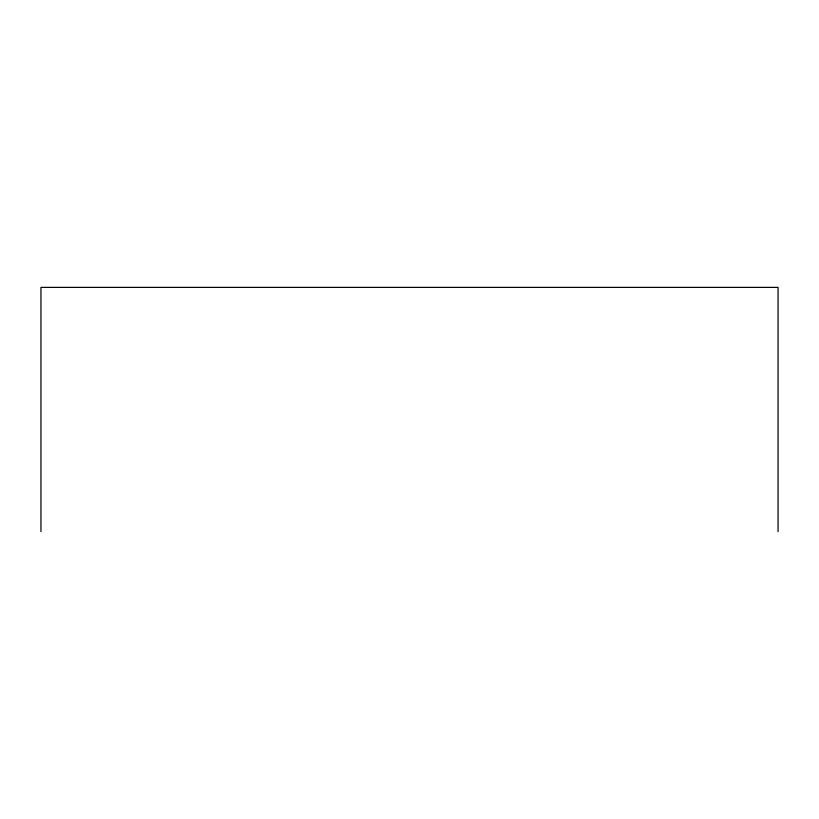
<?xml version="1.0" encoding="UTF-8"?>
<svg xmlns="http://www.w3.org/2000/svg" width="819" height="819" viewBox="0 0 819 819"><rect width="100%" height="100%" fill="white"/><g stroke="black" fill="none" stroke-linecap="round" stroke-linejoin="round"><path stroke-width="1.23" d="M778.05 531.613L778.05 287.387L40.95 287.387L40.95 531.613"/></g></svg>
